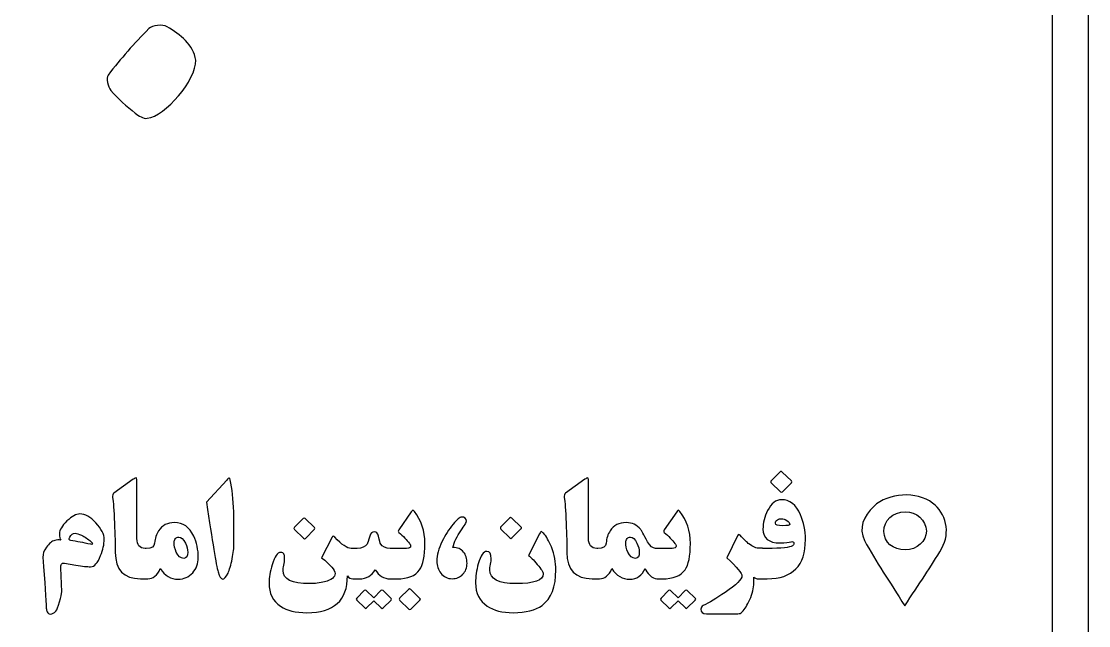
# Model space of a CAD drawing. Header units: millimetres. Extents: x -18.3 to 19.4, y -18.4 to 18.2.
# Drawn here: x 2.94 to 19.39, y -9.78 to -0.46 of the extents above; entities that cross this region are included whole.
import ezdxf

# ---------------------------------------------------------------- set-up
doc = ezdxf.new("R2010")
doc.units = ezdxf.units.MM
doc.header["$MEASUREMENT"] = 0
doc.layers.add('Layer 1', color=7, linetype='Continuous')

msp = doc.modelspace()

# ---------------------------------------------------------------- linework, layer by layer
at = {"layer": 'Layer 1', "color": 250}
for points, knots in [([(-9.9522, -17.8255), (-9.8384, -17.8336), (-9.7245, -17.8481), (-9.6106, -17.8481), (-6.649, -17.8499), (-3.6873, -17.851), (-0.7255, -17.851), (4.812, -17.8512), (10.3496, -17.8499), (15.887, -17.8524), (16.6688, -17.8526), (17.3644, -17.6315), (17.9398, -17.0907), (18.5201, -16.5446), (18.8246, -15.8651), (18.8253, -15.0705), (18.8285, -11.3514), (18.8214, 7.1841), (18.8165, 10.9029), (18.8161, 10.9776), (18.7978, 11.0521), (18.7837, 11.1552), (18.6616, 11.0658), (18.5748, 10.9985), (18.4845, 10.9369), (17.9469, 10.5698), (17.3203, 10.6531), (16.8896, 11.1499), (16.7732, 11.2842), (16.6709, 11.4309), (16.5495, 11.5602), (16.3618, 11.7599), (16.0472, 11.7906), (15.8401, 11.6316), (15.7117, 11.5325), (15.6058, 11.4234), (15.729, 11.238), (15.7649, 11.1844), (15.7529, 11.0859), (15.7335, 11.0159), (15.7272, 10.9927), (15.6101, 10.9674), (15.5787, 10.9907), (15.5205, 11.0334), (15.4605, 11.1066), (15.4485, 11.175), (15.3896, 11.5222), (15.664, 11.9096), (16.0235, 11.9911), (16.1802, 12.0265), (16.3421, 12.0374), (16.5216, 12.0622), (16.504, 12.1299), (16.4977, 12.1887), (16.4733, 12.2381), (16.2645, 12.6602), (16.3537, 13.0449), (16.6187, 13.4057), (16.7587, 13.5965), (16.9351, 13.7663), (17.0466, 13.9721), (17.1559, 14.1746), (17.2212, 14.4067), (17.272, 14.6335), (17.3038, 14.7742), (17.2378, 14.9082), (17.0674, 14.9728), (17.0455, 14.9307), (17.0117, 14.8951), (17.0099, 14.858), (17.0007, 14.6709), (16.8769, 14.6159), (16.7234, 14.6207), (16.5583, 14.6258), (16.4454, 14.7087), (16.4225, 14.8887), (16.3936, 15.1197), (16.5283, 15.3374), (16.7499, 15.4072), (17.0092, 15.4887), (17.2787, 15.3987), (17.3863, 15.183), (17.562, 14.83), (17.4816, 14.4828), (17.315, 14.1584), (17.2117, 13.9563), (17.0501, 13.7844), (16.9242, 13.5927), (16.8268, 13.4447), (16.7287, 13.2936), (16.6571, 13.1324), (16.4264, 12.6129), (16.6049, 12.1211), (17.0974, 11.8453), (17.2141, 11.9574), (17.3274, 12.0658), (17.4756, 12.2083), (17.5077, 12.0948), (17.5249, 12.0554), (17.5302, 12.0145), (17.5627, 11.7545), (17.6213, 11.5081), (17.9126, 11.4208), (18.2125, 11.3308), (18.5953, 11.449), (18.7752, 11.6911), (18.9357, 11.9071), (19.019, 12.1558), (19.0609, 12.4763), (18.9555, 12.4328), (18.892, 12.4092), (18.8309, 12.3808), (18.2813, 12.1278), (17.6957, 12.358), (17.5426, 12.888), (17.417, 13.3227), (17.756, 13.7214), (18.1973, 13.6339), (18.3106, 13.6116), (18.446, 13.5106), (18.4976, 13.4084), (18.6161, 13.1731), (18.4683, 12.9972), (18.1688, 12.9965), (18.1084, 12.81), (18.2047, 12.7047), (18.3646, 12.6464), (18.5723, 12.5706), (18.8302, 12.6708), (18.9555, 12.8899), (19.1615, 13.252), (19.1604, 13.6296), (18.9667, 13.9955), (18.8493, 14.2178), (18.6221, 14.2515), (18.3878, 14.2529), (18.3504, 14.5072), (18.5558, 14.5618), (18.7117, 14.657), (18.6129, 14.8886), (18.3938, 14.8303), (18.1726, 14.9148), (18.4249, 15.116), (18.6743, 15.2685), (18.8613, 15.4767), (19.0511, 15.688), (19.1802, 15.9537), (19.353, 16.2228), (19.3601, 16.1392), (19.3721, 16.0669), (19.3721, 15.9946), (19.3724, 15.1113), (19.3686, 14.2284), (19.371, 13.3453), (19.3728, 12.7734), (19.2578, 12.2264), (19.0472, 11.697), (19.0183, 11.6247), (19.0038, 11.5464), (18.9826, 11.4711), (18.9964, 11.453), (19.0105, 11.4348), (19.0242, 11.4168), (19.1283, 11.4607), (19.232, 11.5044), (19.3626, 11.5595), (19.3696, 11.4669), (19.3834, 11.3685), (19.3834, 11.27), (19.3844, 7.425), (19.3873, -11.2368), (19.3834, -15.0818), (19.3813, -16.9005), (17.8809, -18.4019), (16.0616, -18.4023), (6.6643, -18.4044), (-2.7332, -18.4012), (-12.1307, -18.403), (-12.9923, -18.4034), (-13.8376, -18.3198), (-14.6248, -17.9426), (-16.5796, -17.0057), (-17.5856, -15.446), (-17.6766, -13.2818), (-17.7176, -12.3041), (-17.4568, -11.3907), (-17.1577, -10.4778), (-16.9852, -9.9514), (-16.8279, -9.4153), (-16.7291, -8.8717), (-16.6784, -8.5937), (-16.7247, -8.2747), (-16.81, -8.0001), (-16.9435, -7.5701), (-17.4351, -7.419), (-17.806, -7.6687), (-17.8999, -7.732), (-17.9735, -7.8767), (-17.9877, -7.9925), (-18.0032, -8.1169), (-17.9374, -8.2509), (-17.765, -8.2988), (-17.7559, -8.2509), (-17.7592, -8.2109), (-17.7414, -8.1854), (-17.6841, -8.1031), (-17.619, -8.0263), (-17.557, -7.9474), (-17.4932, -8.0014), (-17.3747, -8.0579), (-17.3771, -8.1089), (-17.3816, -8.2088), (-17.4267, -8.3501), (-17.5023, -8.396), (-17.7971, -8.5751), (-18.1989, -8.3292), (-18.232, -7.9674), (-18.2633, -7.6246), (-18.0081, -7.3055), (-17.6356, -7.2215), (-16.9087, -7.0572), (-16.3079, -7.4854), (-16.2449, -8.2674), (-16.2121, -8.6746), (-16.2826, -9.0905), (-16.3079, -9.5021), (-16.311, -9.5531), (-16.3254, -9.6038), (-16.3309, -9.6551), (-16.332, -9.6668), (-16.3179, -9.6799), (-16.2881, -9.7334), (-15.2722, -8.7129), (-14.0396, -8.1796), (-12.5998, -8.1211), (-12.6, -8.0997), (-12.6, -8.0783), (-12.6001, -8.057), (-12.6698, -8.0101), (-12.7371, -7.9585), (-12.81, -7.9171), (-13.2622, -7.6601), (-13.6519, -7.3365), (-13.9052, -6.8728), (-14.2915, -6.1663), (-13.8666, -5.3315), (-13.0983, -5.2795), (-12.8178, -5.2605), (-12.5932, -5.3963), (-12.4964, -5.6429), (-12.4027, -5.882), (-12.4583, -6.1112), (-12.6476, -6.2658), (-12.7952, -6.3864), (-12.9826, -6.3885), (-13.0532, -6.2497), (-13.0897, -6.178), (-13.0959, -6.0467), (-13.0526, -5.9923), (-13.0167, -5.9468), (-12.8882, -5.9658), (-12.8021, -5.973), (-12.7659, -5.9761), (-12.7329, -6.0226), (-12.6986, -6.0494), (-12.6757, -6.0433), (-12.6529, -6.0371), (-12.6301, -6.0313), (-12.6511, -5.9309), (-12.6402, -5.7994), (-12.7007, -5.7387), (-12.7841, -5.6551), (-12.9281, -5.5689), (-13.0343, -5.5816), (-13.5228, -5.6409), (-13.764, -6.1962), (-13.5086, -6.6213), (-13.3161, -6.9421), (-13.0543, -7.1967), (-12.7276, -7.3638), (-12.1405, -7.6638), (-11.5436, -7.9447), (-10.9437, -8.2182), (-9.7026, -8.7842), (-8.6601, -9.5914), (-8.0166, -10.8085), (-7.1072, -12.5283), (-7.1698, -14.2513), (-8.142, -15.9424), (-8.5356, -16.6274), (-9.0759, -17.162), (-9.7338, -17.5871), (-9.8129, -17.6382), (-9.8875, -17.6961), (-9.9645, -17.7508), (-9.9603, -17.7755), (-9.9562, -17.8008), (-9.9522, -17.8255)], [0, 0, 0, 0, 0.010101, 0.010101, 0.010101, 0.020202, 0.020202, 0.020202, 0.030303, 0.030303, 0.030303, 0.040404, 0.040404, 0.040404, 0.0505051, 0.0505051, 0.0505051, 0.0606061, 0.0606061, 0.0606061, 0.0707071, 0.0707071, 0.0707071, 0.0808081, 0.0808081, 0.0808081, 0.0909091, 0.0909091, 0.0909091, 0.1010101, 0.1010101, 0.1010101, 0.1111111, 0.1111111, 0.1111111, 0.1212121, 0.1212121, 0.1212121, 0.1313131, 0.1313131, 0.1313131, 0.1414141, 0.1414141, 0.1414141, 0.1515152, 0.1515152, 0.1515152, 0.1616162, 0.1616162, 0.1616162, 0.1717172, 0.1717172, 0.1717172, 0.1818182, 0.1818182, 0.1818182, 0.1919192, 0.1919192, 0.1919192, 0.2020202, 0.2020202, 0.2020202, 0.2121212, 0.2121212, 0.2121212, 0.2222222, 0.2222222, 0.2222222, 0.2323232, 0.2323232, 0.2323232, 0.2424242, 0.2424242, 0.2424242, 0.2525253, 0.2525253, 0.2525253, 0.2626263, 0.2626263, 0.2626263, 0.2727273, 0.2727273, 0.2727273, 0.2828283, 0.2828283, 0.2828283, 0.2929293, 0.2929293, 0.2929293, 0.3030303, 0.3030303, 0.3030303, 0.3131313, 0.3131313, 0.3131313, 0.3232323, 0.3232323, 0.3232323, 0.3333333, 0.3333333, 0.3333333, 0.3434343, 0.3434343, 0.3434343, 0.3535354, 0.3535354, 0.3535354, 0.3636364, 0.3636364, 0.3636364, 0.3737374, 0.3737374, 0.3737374, 0.3838384, 0.3838384, 0.3838384, 0.3939394, 0.3939394, 0.3939394, 0.4040404, 0.4040404, 0.4040404, 0.4141414, 0.4141414, 0.4141414, 0.4242424, 0.4242424, 0.4242424, 0.4343434, 0.4343434, 0.4343434, 0.4444444, 0.4444444, 0.4444444, 0.4545455, 0.4545455, 0.4545455, 0.4646465, 0.4646465, 0.4646465, 0.4747475, 0.4747475, 0.4747475, 0.4848485, 0.4848485, 0.4848485, 0.4949495, 0.4949495, 0.4949495, 0.5050505, 0.5050505, 0.5050505, 0.5151515, 0.5151515, 0.5151515, 0.5252525, 0.5252525, 0.5252525, 0.5353535, 0.5353535, 0.5353535, 0.5454545, 0.5454545, 0.5454545, 0.5555556, 0.5555556, 0.5555556, 0.5656566, 0.5656566, 0.5656566, 0.5757576, 0.5757576, 0.5757576, 0.5858586, 0.5858586, 0.5858586, 0.5959596, 0.5959596, 0.5959596, 0.6060606, 0.6060606, 0.6060606, 0.6161616, 0.6161616, 0.6161616, 0.6262626, 0.6262626, 0.6262626, 0.6363636, 0.6363636, 0.6363636, 0.6464646, 0.6464646, 0.6464646, 0.6565657, 0.6565657, 0.6565657, 0.6666667, 0.6666667, 0.6666667, 0.6767677, 0.6767677, 0.6767677, 0.6868687, 0.6868687, 0.6868687, 0.6969697, 0.6969697, 0.6969697, 0.7070707, 0.7070707, 0.7070707, 0.7171717, 0.7171717, 0.7171717, 0.7272727, 0.7272727, 0.7272727, 0.7373737, 0.7373737, 0.7373737, 0.7474747, 0.7474747, 0.7474747, 0.7575758, 0.7575758, 0.7575758, 0.7676768, 0.7676768, 0.7676768, 0.7777778, 0.7777778, 0.7777778, 0.7878788, 0.7878788, 0.7878788, 0.7979798, 0.7979798, 0.7979798, 0.8080808, 0.8080808, 0.8080808, 0.8181818, 0.8181818, 0.8181818, 0.8282828, 0.8282828, 0.8282828, 0.8383838, 0.8383838, 0.8383838, 0.8484848, 0.8484848, 0.8484848, 0.8585859, 0.8585859, 0.8585859, 0.8686869, 0.8686869, 0.8686869, 0.8787879, 0.8787879, 0.8787879, 0.8888889, 0.8888889, 0.8888889, 0.8989899, 0.8989899, 0.8989899, 0.9090909, 0.9090909, 0.9090909, 0.9191919, 0.9191919, 0.9191919, 0.9292929, 0.9292929, 0.9292929, 0.9393939, 0.9393939, 0.9393939, 0.9494949, 0.9494949, 0.9494949, 0.959596, 0.959596, 0.959596, 0.969697, 0.969697, 0.969697, 0.979798, 0.979798, 0.979798, 0.989899, 0.989899, 0.989899, 1, 1, 1, 1]), ([(5.626, -1.063), (5.6342, -1.3676), (5.1572, -1.9284), (4.8791, -1.9594), (4.8202, -1.966), (4.744, -1.9229), (4.6937, -1.8816), (4.5612, -1.772), (4.4268, -1.6608), (4.3173, -1.5302), (4.2704, -1.4748), (4.2417, -1.3363), (4.2766, -1.2915), (4.4709, -1.0414), (4.6783, -0.7998), (4.9025, -0.5766), (4.9567, -0.5228), (5.1145, -0.5077), (5.1834, -0.547), (5.3963, -0.6686), (5.5878, -0.826), (5.626, -1.063)], [0, 0, 0, 0, 0.1428571, 0.1428571, 0.1428571, 0.2857143, 0.2857143, 0.2857143, 0.4285714, 0.4285714, 0.4285714, 0.5714286, 0.5714286, 0.5714286, 0.7142857, 0.7142857, 0.7142857, 0.8571429, 0.8571429, 0.8571429, 1, 1, 1, 1]), ([(14.8071, -7.5485), (14.8167, -7.5575), (14.8163, -7.5671), (14.8061, -7.5774), (14.8061, -7.5774), (14.6678, -7.7169), (14.6678, -7.7169), (14.6579, -7.7265), (14.648, -7.7265), (14.6377, -7.7169), (14.6377, -7.7169), (14.4957, -7.5798), (14.4957, -7.5798), (14.4847, -7.5685), (14.4861, -7.5563), (14.4992, -7.5432), (14.4992, -7.5432), (14.6284, -7.412), (14.6284, -7.412), (14.6401, -7.4003), (14.6523, -7.4003), (14.6646, -7.412), (14.6646, -7.412), (14.8071, -7.5485), (14.8071, -7.5485)], [0, 0, 0, 0, 0.125, 0.125, 0.125, 0.25, 0.25, 0.25, 0.375, 0.375, 0.375, 0.5, 0.5, 0.5, 0.625, 0.625, 0.625, 0.75, 0.75, 0.75, 0.875, 0.875, 0.875, 1, 1, 1, 1]), ([(4.8233, -9.0563), (4.8233, -9.0563), (4.7736, -9.0563), (4.7736, -9.0563), (4.5153, -9.0563), (4.3862, -8.9213), (4.3862, -8.6512), (4.3862, -8.5361), (4.382, -8.385), (4.3737, -8.1975), (4.3648, -7.9998), (4.3554, -7.8689), (4.3458, -7.8048), (4.341, -7.7731), (4.3465, -7.7504), (4.3623, -7.7366), (4.3623, -7.7366), (4.6632, -7.5246), (4.6632, -7.5246), (4.6838, -7.5102), (4.6979, -7.503), (4.7055, -7.503), (4.7144, -7.503), (4.719, -7.5113), (4.719, -7.5278), (4.719, -7.5278), (4.719, -8.4383), (4.719, -8.4383), (4.719, -8.5373), (4.7619, -8.5876), (4.8481, -8.5892), (4.8481, -8.5892), (4.8522, -8.5892), (4.8522, -8.5892), (4.8522, -8.5892), (4.8574, -8.5892), (4.8574, -8.5892), (4.8574, -8.5892), (4.8614, -8.5892), (4.8614, -8.5892), (4.9457, -8.5883), (4.9894, -8.5611), (4.9928, -8.5072), (4.9969, -8.4349), (5.0173, -8.3712), (5.0538, -8.3167), (5.1089, -8.2337), (5.1909, -8.1923), (5.2998, -8.1923), (5.4307, -8.1923), (5.5288, -8.2612), (5.5943, -8.399), (5.6418, -8.4989), (5.6657, -8.6103), (5.6657, -8.7329), (5.6657, -8.8232), (5.6367, -8.9003), (5.5789, -8.9644), (5.5196, -9.0313), (5.4452, -9.0646), (5.3556, -9.0646), (5.2426, -9.0646), (5.1506, -9.0102), (5.0796, -8.9013), (5.0321, -9.006), (4.9687, -9.0584), (4.8894, -9.0584), (4.8894, -9.0584), (4.8233, -9.0584), (4.8233, -9.0584), (4.8233, -9.0584), (4.8233, -9.0563), (4.8233, -9.0563)], [0, 0, 0, 0, 0.0416667, 0.0416667, 0.0416667, 0.0833333, 0.0833333, 0.0833333, 0.125, 0.125, 0.125, 0.1666667, 0.1666667, 0.1666667, 0.2083333, 0.2083333, 0.2083333, 0.25, 0.25, 0.25, 0.2916667, 0.2916667, 0.2916667, 0.3333333, 0.3333333, 0.3333333, 0.375, 0.375, 0.375, 0.4166667, 0.4166667, 0.4166667, 0.4583333, 0.4583333, 0.4583333, 0.5, 0.5, 0.5, 0.5416667, 0.5416667, 0.5416667, 0.5833333, 0.5833333, 0.5833333, 0.625, 0.625, 0.625, 0.6666667, 0.6666667, 0.6666667, 0.7083333, 0.7083333, 0.7083333, 0.75, 0.75, 0.75, 0.7916667, 0.7916667, 0.7916667, 0.8333333, 0.8333333, 0.8333333, 0.875, 0.875, 0.875, 0.9166667, 0.9166667, 0.9166667, 0.9583333, 0.9583333, 0.9583333, 1, 1, 1, 1]), ([(6.2155, -8.5189), (6.2155, -8.5795), (6.2061, -8.6564), (6.1875, -8.7495), (6.1682, -8.8473), (6.1469, -8.9213), (6.1234, -8.9716), (6.0945, -9.0322), (6.0674, -9.0625), (6.0419, -9.0625), (6.0143, -9.0625), (5.9905, -9.0258), (5.9705, -8.952), (5.9422, -8.848), (5.8823, -8.4893), (5.7907, -7.8761), (5.7907, -7.8761), (6.1028, -7.5361), (6.1028, -7.5361), (6.1221, -7.5147), (6.1352, -7.504), (6.142, -7.504), (6.1476, -7.504), (6.1524, -7.5136), (6.1565, -7.5329), (6.1868, -7.67), (6.2054, -7.8338), (6.2123, -8.0239), (6.2144, -8.0818), (6.2155, -8.2468), (6.2155, -8.5189)], [0, 0, 0, 0, 0.1, 0.1, 0.1, 0.2, 0.2, 0.2, 0.3, 0.3, 0.3, 0.4, 0.4, 0.4, 0.5, 0.5, 0.5, 0.6, 0.6, 0.6, 0.7, 0.7, 0.7, 0.8, 0.8, 0.8, 0.9, 0.9, 0.9, 1, 1, 1, 1]), ([(13.2486, -8.5152), (13.2486, -8.707), (13.2214, -8.8421), (13.167, -8.921), (13.1036, -9.0127), (12.9865, -9.0584), (12.8156, -9.0584), (12.8156, -9.0584), (12.7959, -9.0584), (12.7959, -9.0584), (12.7959, -9.0584), (12.735, -9.0584), (12.735, -9.0584), (12.735, -9.0584), (12.7339, -9.0584), (12.7339, -9.0584), (12.6981, -9.0584), (12.6613, -9.0402), (12.6234, -9.0033), (12.5889, -8.9699), (12.5658, -8.9348), (12.5541, -8.8972), (12.5031, -9.0088), (12.4236, -9.0646), (12.3154, -9.0646), (12.2024, -9.0646), (12.1103, -9.0102), (12.0394, -8.9013), (11.9918, -9.006), (11.9284, -9.0584), (11.8492, -9.0584), (11.8492, -9.0584), (11.7831, -9.0584), (11.7831, -9.0584), (11.7831, -9.0584), (11.7831, -9.0563), (11.7831, -9.0563), (11.7831, -9.0563), (11.7346, -9.0563), (11.7346, -9.0563), (11.4762, -9.0563), (11.3469, -8.9213), (11.3469, -8.6512), (11.3469, -8.5361), (11.3428, -8.385), (11.3345, -8.1975), (11.3255, -7.9998), (11.3163, -7.8689), (11.3067, -7.8048), (11.3018, -7.7731), (11.3073, -7.7504), (11.3232, -7.7366), (11.3232, -7.7366), (11.6239, -7.5246), (11.6239, -7.5246), (11.6446, -7.5102), (11.6587, -7.503), (11.6663, -7.503), (11.6753, -7.503), (11.6797, -7.5113), (11.6797, -7.5278), (11.6797, -7.5278), (11.6797, -8.4383), (11.6797, -8.4383), (11.6797, -8.5373), (11.7228, -8.5876), (11.809, -8.5892), (11.809, -8.5892), (11.8131, -8.5892), (11.8131, -8.5892), (11.8131, -8.5892), (11.8172, -8.5892), (11.8172, -8.5892), (11.8172, -8.5892), (11.8212, -8.5892), (11.8212, -8.5892), (11.9055, -8.5883), (11.9492, -8.5611), (11.9526, -8.5072), (11.9567, -8.4349), (11.9771, -8.3712), (12.0136, -8.3167), (12.0687, -8.2337), (12.1507, -8.1923), (12.2596, -8.1923), (12.3512, -8.1923), (12.4249, -8.2265), (12.4807, -8.295), (12.4938, -8.3108), (12.5303, -8.3746), (12.5903, -8.4865), (12.6268, -8.5551), (12.6678, -8.5892), (12.7132, -8.5892), (12.7132, -8.5892), (12.735, -8.5892), (12.735, -8.5892), (12.735, -8.5892), (12.7959, -8.5892), (12.7959, -8.5892), (12.7959, -8.5892), (12.9686, -8.5892), (12.9686, -8.5892), (13.0092, -8.5892), (13.0295, -8.5779), (13.0295, -8.5551), (13.0295, -8.5434), (13.0237, -8.5299), (13.012, -8.5148), (12.9693, -8.4594), (12.9141, -8.4018), (12.8466, -8.3418), (12.8363, -8.3322), (12.8363, -8.3198), (12.8466, -8.3046), (12.8466, -8.3046), (13.0388, -8.0249), (13.0388, -8.0249), (13.0492, -8.0097), (13.0568, -8.0021), (13.0616, -8.0021), (13.0678, -8.0021), (13.0763, -8.009), (13.0874, -8.0228), (13.1948, -8.1551), (13.2486, -8.3195), (13.2486, -8.5152)], [0, 0, 0, 0, 0.0238095, 0.0238095, 0.0238095, 0.047619, 0.047619, 0.047619, 0.0714286, 0.0714286, 0.0714286, 0.0952381, 0.0952381, 0.0952381, 0.1190476, 0.1190476, 0.1190476, 0.1428571, 0.1428571, 0.1428571, 0.1666667, 0.1666667, 0.1666667, 0.1904762, 0.1904762, 0.1904762, 0.2142857, 0.2142857, 0.2142857, 0.2380952, 0.2380952, 0.2380952, 0.2619048, 0.2619048, 0.2619048, 0.2857143, 0.2857143, 0.2857143, 0.3095238, 0.3095238, 0.3095238, 0.3333333, 0.3333333, 0.3333333, 0.3571429, 0.3571429, 0.3571429, 0.3809524, 0.3809524, 0.3809524, 0.4047619, 0.4047619, 0.4047619, 0.4285714, 0.4285714, 0.4285714, 0.452381, 0.452381, 0.452381, 0.4761905, 0.4761905, 0.4761905, 0.5, 0.5, 0.5, 0.5238095, 0.5238095, 0.5238095, 0.547619, 0.547619, 0.547619, 0.5714286, 0.5714286, 0.5714286, 0.5952381, 0.5952381, 0.5952381, 0.6190476, 0.6190476, 0.6190476, 0.6428571, 0.6428571, 0.6428571, 0.6666667, 0.6666667, 0.6666667, 0.6904762, 0.6904762, 0.6904762, 0.7142857, 0.7142857, 0.7142857, 0.7380952, 0.7380952, 0.7380952, 0.7619048, 0.7619048, 0.7619048, 0.7857143, 0.7857143, 0.7857143, 0.8095238, 0.8095238, 0.8095238, 0.8333333, 0.8333333, 0.8333333, 0.8571429, 0.8571429, 0.8571429, 0.8809524, 0.8809524, 0.8809524, 0.9047619, 0.9047619, 0.9047619, 0.9285714, 0.9285714, 0.9285714, 0.952381, 0.952381, 0.952381, 0.9761905, 0.9761905, 0.9761905, 1, 1, 1, 1]), ([(16.5527, -9.4743), (16.322, -9.1039), (16.1061, -8.7959), (15.9332, -8.4652), (15.8369, -8.2805), (15.9191, -8.088), (16.0743, -7.9429), (16.304, -7.7283), (16.7308, -7.7038), (16.9831, -7.8905), (17.1887, -8.0421), (17.2625, -8.3457), (17.1231, -8.5882), (16.9616, -8.8689), (16.7732, -9.1342), (16.5527, -9.4743)], [0, 0, 0, 0, 0.2, 0.2, 0.2, 0.4, 0.4, 0.4, 0.6, 0.6, 0.6, 0.8, 0.8, 0.8, 1, 1, 1, 1]), ([(14.2986, -9.0583), (14.2723, -9.0573), (14.2486, -9.049), (14.2274, -9.0336), (14.2274, -9.0336), (14.2274, -9.1245), (14.2274, -9.1245), (14.2274, -9.2003), (14.2063, -9.2851), (14.1643, -9.3788), (14.1278, -9.4608), (14.0878, -9.5253), (14.0444, -9.5721), (14.0293, -9.5887), (14.0083, -9.5969), (13.9814, -9.5969), (13.9814, -9.5969), (13.4966, -9.5969), (13.4966, -9.5969), (13.4395, -9.5969), (13.4109, -9.5735), (13.4109, -9.5267), (13.4109, -9.5012), (13.4229, -9.4826), (13.447, -9.4709), (13.538, -9.4274), (13.6503, -9.3599), (13.784, -9.2683), (13.9576, -9.1498), (14.0444, -9.0653), (14.0444, -9.015), (14.0444, -8.9736), (13.967, -8.8806), (13.812, -8.7359), (13.812, -8.7359), (13.9773, -8.3949), (13.9773, -8.3949), (13.9876, -8.3742), (14.0003, -8.3718), (14.0155, -8.3877), (14.0809, -8.4559), (14.1264, -8.5), (14.1519, -8.52), (14.2098, -8.5655), (14.267, -8.5882), (14.3235, -8.5882), (14.3235, -8.5882), (14.3607, -8.5882), (14.3607, -8.5882), (14.3607, -8.5882), (14.3607, -8.5892), (14.3607, -8.5892), (14.3607, -8.5892), (14.4289, -8.5892), (14.4289, -8.5892), (14.6569, -8.5892), (14.7877, -8.5765), (14.8216, -8.5506), (14.8361, -8.5396), (14.8435, -8.5269), (14.8435, -8.5131), (14.8435, -8.4941), (14.8336, -8.4849), (14.8146, -8.4849), (14.8082, -8.4849), (14.8019, -8.4863), (14.7959, -8.489), (14.7722, -8.4993), (14.7182, -8.5044), (14.6335, -8.5044), (14.4564, -8.5044), (14.368, -8.4332), (14.368, -8.2906), (14.368, -8.1948), (14.3917, -8.1), (14.4392, -8.0063), (14.4957, -7.8946), (14.5671, -7.8388), (14.6533, -7.8388), (14.78, -7.8388), (14.8773, -7.916), (14.9458, -8.0707), (14.9973, -8.1879), (15.023, -8.3147), (15.023, -8.4514), (15.023, -8.8562), (14.8258, -9.0584), (14.4309, -9.0584), (14.4309, -9.0584), (14.3607, -9.0584), (14.3607, -9.0584), (14.3607, -9.0584), (14.3039, -9.0584), (14.3039, -9.0584), (14.3039, -9.0584), (14.3026, -9.0584), (14.3026, -9.0584), (14.3026, -9.0584), (14.3013, -9.0584), (14.3013, -9.0584), (14.3013, -9.0584), (14.2986, -9.0584), (14.2986, -9.0584), (14.2986, -9.0584), (14.2986, -9.0583), (14.2986, -9.0583)], [0, 0, 0, 0, 0.0285714, 0.0285714, 0.0285714, 0.0571429, 0.0571429, 0.0571429, 0.0857143, 0.0857143, 0.0857143, 0.1142857, 0.1142857, 0.1142857, 0.1428571, 0.1428571, 0.1428571, 0.1714286, 0.1714286, 0.1714286, 0.2, 0.2, 0.2, 0.2285714, 0.2285714, 0.2285714, 0.2571429, 0.2571429, 0.2571429, 0.2857143, 0.2857143, 0.2857143, 0.3142857, 0.3142857, 0.3142857, 0.3428571, 0.3428571, 0.3428571, 0.3714286, 0.3714286, 0.3714286, 0.4, 0.4, 0.4, 0.4285714, 0.4285714, 0.4285714, 0.4571429, 0.4571429, 0.4571429, 0.4857143, 0.4857143, 0.4857143, 0.5142857, 0.5142857, 0.5142857, 0.5428571, 0.5428571, 0.5428571, 0.5714286, 0.5714286, 0.5714286, 0.6, 0.6, 0.6, 0.6285714, 0.6285714, 0.6285714, 0.6571429, 0.6571429, 0.6571429, 0.6857143, 0.6857143, 0.6857143, 0.7142857, 0.7142857, 0.7142857, 0.7428571, 0.7428571, 0.7428571, 0.7714286, 0.7714286, 0.7714286, 0.8, 0.8, 0.8, 0.8285714, 0.8285714, 0.8285714, 0.8571429, 0.8571429, 0.8571429, 0.8857143, 0.8857143, 0.8857143, 0.9142857, 0.9142857, 0.9142857, 0.9428571, 0.9428571, 0.9428571, 0.9714286, 0.9714286, 0.9714286, 1, 1, 1, 1]), ([(4.2156, -8.4527), (4.2156, -8.5237), (4.1974, -8.6064), (4.1608, -8.7008), (4.1167, -8.8152), (4.0651, -8.8724), (4.0058, -8.8724), (3.9562, -8.8724), (3.8807, -8.8641), (3.7794, -8.8473), (3.7794, -8.8473), (3.6027, -8.8163), (3.6027, -8.8163), (3.5807, -8.8128), (3.5651, -8.819), (3.5562, -8.8349), (3.55, -8.8466), (3.5472, -8.8641), (3.5479, -8.8875), (3.5479, -8.8875), (3.5603, -9.2568), (3.5603, -9.2568), (3.561, -9.2872), (3.5506, -9.3392), (3.5286, -9.413), (3.5072, -9.4867), (3.4877, -9.5342), (3.4705, -9.5556), (3.4457, -9.5859), (3.416, -9.6011), (3.3816, -9.6011), (3.3643, -9.6011), (3.3499, -9.5901), (3.3382, -9.568), (3.3285, -9.5501), (3.3233, -9.5311), (3.3226, -9.5111), (3.3178, -9.3857), (3.3006, -9.1232), (3.2709, -8.7235), (3.2675, -8.676), (3.2854, -8.6247), (3.3254, -8.5696), (3.3646, -8.5145), (3.4078, -8.48), (3.4539, -8.4662), (3.4835, -8.4573), (3.5141, -8.4559), (3.5458, -8.4621), (3.5328, -8.447), (3.5263, -8.4132), (3.5263, -8.3608), (3.5263, -8.3043), (3.5644, -8.2398), (3.6409, -8.1668), (3.7174, -8.0945), (3.784, -8.0579), (3.8404, -8.0579), (3.919, -8.0579), (4.0013, -8.1041), (4.0867, -8.1957), (4.1728, -8.2881), (4.2156, -8.3735), (4.2156, -8.4527)], [0, 0, 0, 0, 0.047619, 0.047619, 0.047619, 0.0952381, 0.0952381, 0.0952381, 0.1428571, 0.1428571, 0.1428571, 0.1904762, 0.1904762, 0.1904762, 0.2380952, 0.2380952, 0.2380952, 0.2857143, 0.2857143, 0.2857143, 0.3333333, 0.3333333, 0.3333333, 0.3809524, 0.3809524, 0.3809524, 0.4285714, 0.4285714, 0.4285714, 0.4761905, 0.4761905, 0.4761905, 0.5238095, 0.5238095, 0.5238095, 0.5714286, 0.5714286, 0.5714286, 0.6190476, 0.6190476, 0.6190476, 0.6666667, 0.6666667, 0.6666667, 0.7142857, 0.7142857, 0.7142857, 0.7619048, 0.7619048, 0.7619048, 0.8095238, 0.8095238, 0.8095238, 0.8571429, 0.8571429, 0.8571429, 0.9047619, 0.9047619, 0.9047619, 0.952381, 0.952381, 0.952381, 1, 1, 1, 1]), ([(8.6432, -9.0584), (8.6432, -9.0584), (8.6236, -9.0584), (8.6236, -9.0584), (8.5244, -9.0584), (8.4475, -9.0122), (8.3931, -8.9199), (8.3393, -9.0122), (8.2578, -9.0584), (8.1482, -9.0584), (8.1482, -9.0584), (8.1069, -9.0584), (8.1069, -9.0584), (8.1069, -9.0584), (8.049, -9.0584), (8.049, -9.0584), (8.049, -9.0584), (8.0473, -9.0584), (8.0473, -9.0584), (8.0473, -9.0584), (8.0469, -9.0584), (8.0469, -9.0584), (8.0114, -9.0578), (7.9838, -9.0424), (7.9642, -9.012), (7.9642, -9.3909), (7.7555, -9.5804), (7.3379, -9.5804), (7.1664, -9.5804), (7.0313, -9.5476), (6.9328, -9.4821), (6.815, -9.4043), (6.756, -9.2837), (6.756, -9.1204), (6.756, -9.0405), (6.7722, -8.9472), (6.8046, -8.8404), (6.8432, -8.7136), (6.8862, -8.6502), (6.9337, -8.6502), (6.9627, -8.6502), (6.9813, -8.6629), (6.9896, -8.6884), (6.9937, -8.7015), (6.9958, -8.7263), (6.9958, -8.7628), (6.9958, -8.7807), (6.9916, -8.8087), (6.9833, -8.8462), (6.9751, -8.8838), (6.971, -8.9116), (6.971, -8.9303), (6.971, -9.0653), (7.1078, -9.1328), (7.3813, -9.1328), (7.4626, -9.1328), (7.5394, -9.1236), (7.6117, -9.105), (7.7199, -9.0774), (7.7741, -9.034), (7.7741, -8.9747), (7.7741, -8.9251), (7.7047, -8.8445), (7.5663, -8.7329), (7.5663, -8.7329), (7.7275, -8.4187), (7.7275, -8.4187), (7.7337, -8.407), (7.7392, -8.4011), (7.744, -8.4011), (7.7488, -8.4011), (7.7568, -8.407), (7.7678, -8.4187), (7.8767, -8.5324), (7.9608, -8.5892), (8.0201, -8.5892), (8.0201, -8.5892), (8.0469, -8.5892), (8.0469, -8.5892), (8.0469, -8.5892), (8.1069, -8.5892), (8.1069, -8.5892), (8.1069, -8.5892), (8.1119, -8.5892), (8.1119, -8.5892), (8.1857, -8.5892), (8.2371, -8.5671), (8.266, -8.5228), (8.2729, -8.5124), (8.2867, -8.472), (8.3074, -8.4015), (8.3204, -8.357), (8.3441, -8.3349), (8.3786, -8.3349), (8.4117, -8.3349), (8.433, -8.357), (8.4427, -8.4015), (8.4578, -8.4693), (8.4693, -8.5097), (8.4769, -8.5228), (8.503, -8.5671), (8.552, -8.5892), (8.6236, -8.5892), (8.6236, -8.5892), (8.6432, -8.5892), (8.6432, -8.5892), (8.6432, -8.5892), (8.7031, -8.5892), (8.7031, -8.5892), (8.7031, -8.5892), (8.8768, -8.5892), (8.8768, -8.5892), (8.9174, -8.5892), (8.9378, -8.5779), (8.9378, -8.5551), (8.9378, -8.5434), (8.9319, -8.5299), (8.9202, -8.5148), (8.8775, -8.4594), (8.8223, -8.4018), (8.7548, -8.3418), (8.7445, -8.3322), (8.7445, -8.3198), (8.7548, -8.3046), (8.7548, -8.3046), (8.947, -8.0249), (8.947, -8.0249), (8.9574, -8.0097), (8.965, -8.0021), (8.9698, -8.0021), (8.976, -8.0021), (8.9847, -8.009), (8.9957, -8.0228), (9.1032, -8.1551), (9.1569, -8.3195), (9.1569, -8.5152), (9.1569, -8.707), (9.1296, -8.8421), (9.0752, -8.921), (9.0118, -9.0127), (8.8947, -9.0584), (8.7238, -9.0584), (8.7238, -9.0584), (8.7031, -9.0584), (8.7031, -9.0584), (8.7031, -9.0584), (8.6432, -9.0584), (8.6432, -9.0584)], [0, 0, 0, 0, 0.0204082, 0.0204082, 0.0204082, 0.0408163, 0.0408163, 0.0408163, 0.0612245, 0.0612245, 0.0612245, 0.0816327, 0.0816327, 0.0816327, 0.1020408, 0.1020408, 0.1020408, 0.122449, 0.122449, 0.122449, 0.1428571, 0.1428571, 0.1428571, 0.1632653, 0.1632653, 0.1632653, 0.1836735, 0.1836735, 0.1836735, 0.2040816, 0.2040816, 0.2040816, 0.2244898, 0.2244898, 0.2244898, 0.244898, 0.244898, 0.244898, 0.2653061, 0.2653061, 0.2653061, 0.2857143, 0.2857143, 0.2857143, 0.3061224, 0.3061224, 0.3061224, 0.3265306, 0.3265306, 0.3265306, 0.3469388, 0.3469388, 0.3469388, 0.3673469, 0.3673469, 0.3673469, 0.3877551, 0.3877551, 0.3877551, 0.4081633, 0.4081633, 0.4081633, 0.4285714, 0.4285714, 0.4285714, 0.4489796, 0.4489796, 0.4489796, 0.4693878, 0.4693878, 0.4693878, 0.4897959, 0.4897959, 0.4897959, 0.5102041, 0.5102041, 0.5102041, 0.5306122, 0.5306122, 0.5306122, 0.5510204, 0.5510204, 0.5510204, 0.5714286, 0.5714286, 0.5714286, 0.5918367, 0.5918367, 0.5918367, 0.6122449, 0.6122449, 0.6122449, 0.6326531, 0.6326531, 0.6326531, 0.6530612, 0.6530612, 0.6530612, 0.6734694, 0.6734694, 0.6734694, 0.6938776, 0.6938776, 0.6938776, 0.7142857, 0.7142857, 0.7142857, 0.7346939, 0.7346939, 0.7346939, 0.755102, 0.755102, 0.755102, 0.7755102, 0.7755102, 0.7755102, 0.7959184, 0.7959184, 0.7959184, 0.8163265, 0.8163265, 0.8163265, 0.8367347, 0.8367347, 0.8367347, 0.8571429, 0.8571429, 0.8571429, 0.877551, 0.877551, 0.877551, 0.8979592, 0.8979592, 0.8979592, 0.9183673, 0.9183673, 0.9183673, 0.9387755, 0.9387755, 0.9387755, 0.9591837, 0.9591837, 0.9591837, 0.9795918, 0.9795918, 0.9795918, 1, 1, 1, 1]), ([(16.8857, -8.3212), (16.8836, -8.161), (16.7287, -8.018), (16.5636, -8.0239), (16.3615, -8.0304), (16.2292, -8.1528), (16.2324, -8.3301), (16.2348, -8.4962), (16.3692, -8.6119), (16.5597, -8.6123), (16.74, -8.6126), (16.8878, -8.4807), (16.8857, -8.3212)], [0, 0, 0, 0, 0.25, 0.25, 0.25, 0.5, 0.5, 0.5, 0.75, 0.75, 0.75, 1, 1, 1, 1]), ([(7.4567, -8.2658), (7.4664, -8.2747), (7.4661, -8.2839), (7.4553, -8.2943), (7.4553, -8.2943), (7.3175, -8.4346), (7.3175, -8.4346), (7.3079, -8.4438), (7.2979, -8.4438), (7.2872, -8.4341), (7.2872, -8.4341), (7.1466, -8.2968), (7.1466, -8.2968), (7.1356, -8.2864), (7.1367, -8.2747), (7.1498, -8.2616), (7.1498, -8.2616), (7.28, -8.1293), (7.28, -8.1293), (7.2911, -8.1183), (7.3024, -8.1183), (7.3141, -8.1293), (7.3141, -8.1293), (7.4567, -8.2658), (7.4567, -8.2658)], [0, 0, 0, 0, 0.125, 0.125, 0.125, 0.25, 0.25, 0.25, 0.375, 0.375, 0.375, 0.5, 0.5, 0.5, 0.625, 0.625, 0.625, 0.75, 0.75, 0.75, 0.875, 0.875, 0.875, 1, 1, 1, 1]), ([(9.8069, -8.8197), (9.8069, -8.8873), (9.7853, -8.9437), (9.7426, -8.9888), (9.6992, -9.034), (9.6443, -9.0563), (9.5775, -9.0563), (9.5058, -9.0563), (9.4477, -9.0281), (9.4029, -8.9716), (9.3616, -8.9199), (9.3409, -8.8572), (9.3409, -8.7835), (9.3409, -8.6953), (9.3687, -8.594), (9.4245, -8.4796), (9.4707, -8.3852), (9.5269, -8.2977), (9.5931, -8.2171), (9.6544, -8.1427), (9.6974, -8.1055), (9.7222, -8.1055), (9.7718, -8.1055), (9.7966, -8.1268), (9.7966, -8.1696), (9.7966, -8.1909), (9.7691, -8.2398), (9.7139, -8.3163), (9.6519, -8.4025), (9.6103, -8.4886), (9.589, -8.5747), (9.6606, -8.5747), (9.7153, -8.5982), (9.7532, -8.645), (9.789, -8.6884), (9.8069, -8.7467), (9.8069, -8.8197)], [0, 0, 0, 0, 0.0833333, 0.0833333, 0.0833333, 0.1666667, 0.1666667, 0.1666667, 0.25, 0.25, 0.25, 0.3333333, 0.3333333, 0.3333333, 0.4166667, 0.4166667, 0.4166667, 0.5, 0.5, 0.5, 0.5833333, 0.5833333, 0.5833333, 0.6666667, 0.6666667, 0.6666667, 0.75, 0.75, 0.75, 0.8333333, 0.8333333, 0.8333333, 0.9166667, 0.9166667, 0.9166667, 1, 1, 1, 1]), ([(10.639, -8.2605), (10.6438, -8.2653), (10.6462, -8.2699), (10.6462, -8.274), (10.6462, -8.2789), (10.6434, -8.2839), (10.6379, -8.2895), (10.6379, -8.2895), (10.4991, -8.4277), (10.4991, -8.4277), (10.4895, -8.438), (10.4794, -8.438), (10.4691, -8.4284), (10.4691, -8.4284), (10.3289, -8.2915), (10.3289, -8.2915), (10.3168, -8.2805), (10.3182, -8.2681), (10.332, -8.2543), (10.332, -8.2543), (10.4622, -8.1231), (10.4622, -8.1231), (10.4732, -8.1121), (10.4847, -8.1121), (10.4964, -8.1231), (10.4964, -8.1231), (10.639, -8.2605), (10.639, -8.2605)], [0, 0, 0, 0, 0.1111111, 0.1111111, 0.1111111, 0.2222222, 0.2222222, 0.2222222, 0.3333333, 0.3333333, 0.3333333, 0.4444444, 0.4444444, 0.4444444, 0.5555556, 0.5555556, 0.5555556, 0.6666667, 0.6666667, 0.6666667, 0.7777778, 0.7777778, 0.7777778, 0.8888889, 0.8888889, 0.8888889, 1, 1, 1, 1]), ([(14.7824, -8.2196), (14.7824, -8.1975), (14.7662, -8.1771), (14.7338, -8.1579), (14.7048, -8.1404), (14.6784, -8.1314), (14.6544, -8.1314), (14.6308, -8.1314), (14.6098, -8.1372), (14.5912, -8.1489), (14.5699, -8.1617), (14.5591, -8.1796), (14.5591, -8.2019), (14.5591, -8.2272), (14.5974, -8.2398), (14.6738, -8.2398), (14.7461, -8.2398), (14.7824, -8.233), (14.7824, -8.2196)], [0, 0, 0, 0, 0.1666667, 0.1666667, 0.1666667, 0.3333333, 0.3333333, 0.3333333, 0.5, 0.5, 0.5, 0.6666667, 0.6666667, 0.6666667, 0.8333333, 0.8333333, 0.8333333, 1, 1, 1, 1]), ([(4.01, -8.4828), (3.9672, -8.4442), (3.9186, -8.4121), (3.8642, -8.3866), (3.8214, -8.3666), (3.7898, -8.3567), (3.7691, -8.3567), (3.7346, -8.3567), (3.7071, -8.376), (3.6864, -8.4146), (3.6692, -8.447), (3.6733, -8.4649), (3.6988, -8.4683), (3.7904, -8.4814), (3.8935, -8.5007), (4.0079, -8.5262), (4.0251, -8.5303), (4.0337, -8.5272), (4.0337, -8.5168), (4.0337, -8.5085), (4.0258, -8.4973), (4.01, -8.4828)], [0, 0, 0, 0, 0.1428571, 0.1428571, 0.1428571, 0.2857143, 0.2857143, 0.2857143, 0.4285714, 0.4285714, 0.4285714, 0.5714286, 0.5714286, 0.5714286, 0.7142857, 0.7142857, 0.7142857, 0.8571429, 0.8571429, 0.8571429, 1, 1, 1, 1]), ([(11.1765, -8.922), (11.1765, -9.1818), (11.1055, -9.3636), (10.9635, -9.4677), (10.8616, -9.5428), (10.7137, -9.5804), (10.5201, -9.5804), (10.3519, -9.5804), (10.2173, -9.5462), (10.116, -9.478), (9.9975, -9.3988), (9.9383, -9.2796), (9.9383, -9.1204), (9.9383, -9.0253), (9.952, -8.9279), (9.9796, -8.828), (10.0148, -8.7005), (10.0595, -8.6367), (10.114, -8.6367), (10.1581, -8.6367), (10.1801, -8.6744), (10.1801, -8.7495), (10.1801, -8.7681), (10.176, -8.7966), (10.168, -8.8345), (10.1601, -8.8731), (10.1563, -8.9017), (10.1563, -8.921), (10.1563, -9.0623), (10.292, -9.1328), (10.5635, -9.1328), (10.8418, -9.1328), (10.981, -9.0818), (10.981, -8.9799), (10.981, -8.9571), (10.9507, -8.9093), (10.8901, -8.8363), (10.8322, -8.7667), (10.7871, -8.7212), (10.7547, -8.6998), (10.7547, -8.6998), (10.9263, -8.3639), (10.9263, -8.3639), (10.9373, -8.3418), (10.9459, -8.3308), (10.9521, -8.3308), (10.9576, -8.3308), (10.97, -8.3409), (10.9893, -8.3608), (11.0307, -8.4042), (11.0699, -8.4732), (11.1071, -8.5675), (11.1533, -8.6854), (11.1765, -8.8035), (11.1765, -8.922)], [0, 0, 0, 0, 0.0555556, 0.0555556, 0.0555556, 0.1111111, 0.1111111, 0.1111111, 0.1666667, 0.1666667, 0.1666667, 0.2222222, 0.2222222, 0.2222222, 0.2777778, 0.2777778, 0.2777778, 0.3333333, 0.3333333, 0.3333333, 0.3888889, 0.3888889, 0.3888889, 0.4444444, 0.4444444, 0.4444444, 0.5, 0.5, 0.5, 0.5555556, 0.5555556, 0.5555556, 0.6111111, 0.6111111, 0.6111111, 0.6666667, 0.6666667, 0.6666667, 0.7222222, 0.7222222, 0.7222222, 0.7777778, 0.7777778, 0.7777778, 0.8333333, 0.8333333, 0.8333333, 0.8888889, 0.8888889, 0.8888889, 0.9444444, 0.9444444, 0.9444444, 1, 1, 1, 1]), ([(5.5024, -8.6491), (5.5024, -8.605), (5.4902, -8.5575), (5.4661, -8.5065), (5.4372, -8.4452), (5.4034, -8.4146), (5.3648, -8.4146), (5.3442, -8.4146), (5.3269, -8.4229), (5.3132, -8.439), (5.2994, -8.4552), (5.2925, -8.4738), (5.2925, -8.4952), (5.2925, -8.5476), (5.3039, -8.5985), (5.3267, -8.6482), (5.3556, -8.7115), (5.3949, -8.7432), (5.4445, -8.7432), (5.4831, -8.7432), (5.5024, -8.7118), (5.5024, -8.6491)], [0, 0, 0, 0, 0.1428571, 0.1428571, 0.1428571, 0.2857143, 0.2857143, 0.2857143, 0.4285714, 0.4285714, 0.4285714, 0.5714286, 0.5714286, 0.5714286, 0.7142857, 0.7142857, 0.7142857, 0.8571429, 0.8571429, 0.8571429, 1, 1, 1, 1]), ([(12.4622, -8.6491), (12.4622, -8.605), (12.45, -8.5575), (12.4259, -8.5065), (12.397, -8.4452), (12.3632, -8.4146), (12.3246, -8.4146), (12.3039, -8.4146), (12.2867, -8.4229), (12.273, -8.439), (12.2592, -8.4552), (12.2523, -8.4738), (12.2523, -8.4952), (12.2523, -8.5476), (12.2637, -8.5985), (12.2864, -8.6482), (12.3154, -8.7115), (12.3547, -8.7432), (12.4043, -8.7432), (12.4429, -8.7432), (12.4622, -8.7118), (12.4622, -8.6491)], [0, 0, 0, 0, 0.1428571, 0.1428571, 0.1428571, 0.2857143, 0.2857143, 0.2857143, 0.4285714, 0.4285714, 0.4285714, 0.5714286, 0.5714286, 0.5714286, 0.7142857, 0.7142857, 0.7142857, 0.8571429, 0.8571429, 0.8571429, 1, 1, 1, 1]), ([(8.6374, -9.3609), (8.647, -9.3684), (8.6467, -9.3774), (8.636, -9.3871), (8.636, -9.3871), (8.513, -9.5081), (8.513, -9.5081), (8.504, -9.517), (8.4951, -9.517), (8.4861, -9.5081), (8.4861, -9.5081), (8.3704, -9.3953), (8.3704, -9.3953), (8.3704, -9.3953), (8.2567, -9.5081), (8.2567, -9.5081), (8.2477, -9.517), (8.2387, -9.517), (8.2298, -9.5081), (8.2298, -9.5081), (8.1069, -9.3882), (8.1069, -9.3882), (8.0965, -9.3785), (8.0975, -9.3675), (8.1099, -9.3551), (8.1099, -9.3551), (8.2233, -9.24), (8.2233, -9.24), (8.2337, -9.23), (8.244, -9.23), (8.2546, -9.2403), (8.2546, -9.2403), (8.3707, -9.3523), (8.3707, -9.3523), (8.3707, -9.3523), (8.4799, -9.2403), (8.4799, -9.2403), (8.4907, -9.2297), (8.5012, -9.2293), (8.5127, -9.2396), (8.5127, -9.2396), (8.6374, -9.3609), (8.6374, -9.3609)], [0, 0, 0, 0, 0.0714286, 0.0714286, 0.0714286, 0.1428571, 0.1428571, 0.1428571, 0.2142857, 0.2142857, 0.2142857, 0.2857143, 0.2857143, 0.2857143, 0.3571429, 0.3571429, 0.3571429, 0.4285714, 0.4285714, 0.4285714, 0.5, 0.5, 0.5, 0.5714286, 0.5714286, 0.5714286, 0.6428571, 0.6428571, 0.6428571, 0.7142857, 0.7142857, 0.7142857, 0.7857143, 0.7857143, 0.7857143, 0.8571429, 0.8571429, 0.8571429, 0.9285714, 0.9285714, 0.9285714, 1, 1, 1, 1]), ([(9.0811, -9.3595), (9.0924, -9.3678), (9.0924, -9.3772), (9.0814, -9.3882), (9.0814, -9.3882), (8.942, -9.5267), (8.942, -9.5267), (8.9323, -9.5363), (8.9222, -9.5363), (8.9119, -9.5267), (8.9119, -9.5267), (8.7714, -9.3902), (8.7714, -9.3902), (8.7596, -9.3792), (8.7607, -9.3664), (8.7741, -9.3526), (8.7741, -9.3526), (8.9047, -9.2228), (8.9047, -9.2228), (8.9158, -9.2118), (8.9271, -9.2118), (8.9388, -9.2228), (8.9388, -9.2228), (9.0811, -9.3595), (9.0811, -9.3595)], [0, 0, 0, 0, 0.125, 0.125, 0.125, 0.25, 0.25, 0.25, 0.375, 0.375, 0.375, 0.5, 0.5, 0.5, 0.625, 0.625, 0.625, 0.75, 0.75, 0.75, 0.875, 0.875, 0.875, 1, 1, 1, 1]), ([(13.3265, -9.3609), (13.3361, -9.3684), (13.3358, -9.3774), (13.3251, -9.3871), (13.3251, -9.3871), (13.2021, -9.5081), (13.2021, -9.5081), (13.1932, -9.517), (13.1843, -9.517), (13.1753, -9.5081), (13.1753, -9.5081), (13.0595, -9.3953), (13.0595, -9.3953), (13.0595, -9.3953), (12.9459, -9.5081), (12.9459, -9.5081), (12.9369, -9.517), (12.9279, -9.517), (12.919, -9.5081), (12.919, -9.5081), (12.7959, -9.3882), (12.7959, -9.3882), (12.7856, -9.3785), (12.7867, -9.3675), (12.7991, -9.3551), (12.7991, -9.3551), (12.9124, -9.24), (12.9124, -9.24), (12.9227, -9.23), (12.933, -9.23), (12.9438, -9.2403), (12.9438, -9.2403), (13.0598, -9.3523), (13.0598, -9.3523), (13.0598, -9.3523), (13.1691, -9.2403), (13.1691, -9.2403), (13.1797, -9.2297), (13.1904, -9.2293), (13.2018, -9.2396), (13.2018, -9.2396), (13.3265, -9.3609), (13.3265, -9.3609)], [0, 0, 0, 0, 0.0714286, 0.0714286, 0.0714286, 0.1428571, 0.1428571, 0.1428571, 0.2142857, 0.2142857, 0.2142857, 0.2857143, 0.2857143, 0.2857143, 0.3571429, 0.3571429, 0.3571429, 0.4285714, 0.4285714, 0.4285714, 0.5, 0.5, 0.5, 0.5714286, 0.5714286, 0.5714286, 0.6428571, 0.6428571, 0.6428571, 0.7142857, 0.7142857, 0.7142857, 0.7857143, 0.7857143, 0.7857143, 0.8571429, 0.8571429, 0.8571429, 0.9285714, 0.9285714, 0.9285714, 1, 1, 1, 1])]:
    msp.add_open_spline(points, degree=3, knots=knots, dxfattribs=at)

doc.saveas('drawing.dxf')
